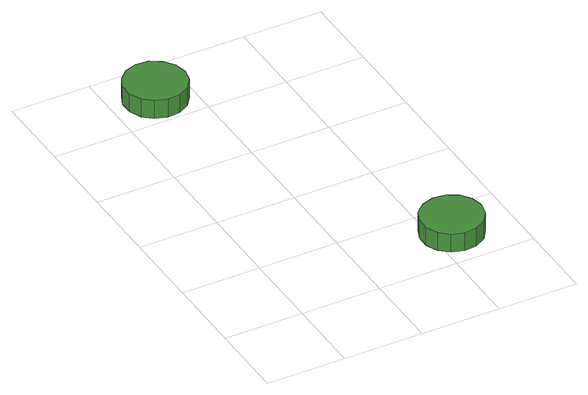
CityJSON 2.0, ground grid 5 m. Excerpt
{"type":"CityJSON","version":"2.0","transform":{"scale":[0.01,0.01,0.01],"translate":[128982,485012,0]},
"CityObjects":{
"tree1":{"type":"SolitaryVegetationObject","attributes":{"function":"something"},"geometry":[{"type":"MultiSurface","lod":"1","boundaries":[[[0,1,2,3,4,5,6,7,8,9,10,11,12,13,14]],[[15,16,17,18,19,20,21,22,23,24,25,26,27,28,29]],[[0,29,28,1]],[[1,28,27,2]],[[2,27,26,3]],[[3,26,25,4]],[[4,25,24,5]],[[5,24,23,6]],[[6,23,22,7]],[[7,22,21,8]],[[8,21,20,9]],[[9,20,19,10]],[[10,19,18,11]],[[11,18,17,12]],[[12,17,16,13]],[[13,16,15,14]],[[14,15,29,0]]]}]},
"tree2":{"type":"SolitaryVegetationObject","attributes":{"function":"something"},"geometry":[{"type":"MultiSurface","lod":"1","boundaries":[[[30,31,32,33,34,35,36,37,38,39,40,41,42,43,44]],[[45,46,47,48,49,50,51,52,53,54,55,56,57,58,59]],[[30,59,58,31]],[[31,58,57,32]],[[32,57,56,33]],[[33,56,55,34]],[[34,55,54,35]],[[35,54,53,36]],[[36,53,52,37]],[[37,52,51,38]],[[38,51,50,39]],[[39,50,49,40]],[[40,49,48,41]],[[41,48,47,42]],[[42,47,46,43]],[[43,46,45,44]],[[44,45,59,30]]]}]}
},
"vertices":[
[465,2219,211],[449,2297,211],[401,2362,211],[332,2403,211],[252,2411,211],[176,2386,211],[116,2332,211],[83,2259,211],[83,2179,211],[116,2105,211],[176,2052,211],[252,2027,211],[332,2035,211],[401,2075,211],[449,2140,211],[449,2140,86],[401,2075,86],[332,2035,86],[252,2027,86],[176,2052,86],[116,2105,86],[83,2179,86],[83,2259,86],[116,2332,86],[176,2386,86],[252,2411,86],[332,2403,86],[401,2362,86],[449,2297,86],[465,2219,86],
[1272,201,274],[1255,279,274],[1208,344,274],[1139,384,274],[1059,392,274],[983,367,274],[923,314,274],[891,241,274],[891,161,274],[923,87,274],[983,34,274],[1059,9,274],[1139,18,274],[1208,58,274],[1255,122,274],[1255,122,149],[1208,58,149],[1139,18,149],[1059,9,149],[983,34,149],[923,87,149],[891,161,149],[891,241,149],[923,314,149],[983,367,149],[1059,392,149],[1139,384,149],[1208,344,149],[1255,279,149],[1272,201,149]
]}
